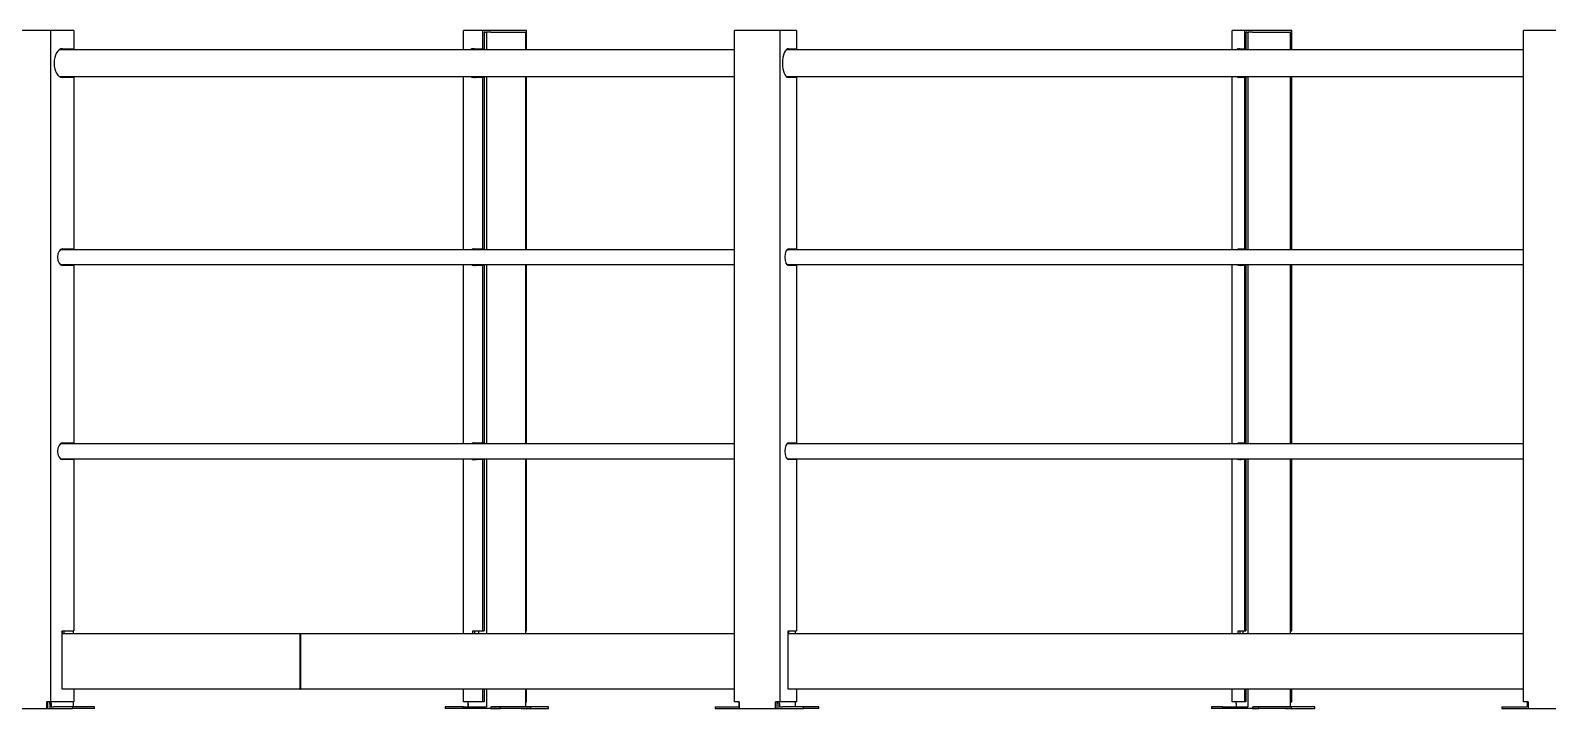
# Model space of a CAD drawing. Header units: millimetres. Extents: x 0 to 59400, y 0 to 42000.
# Drawn here: x 7419 to 10157, y 38547 to 39770 of the extents above; entities that cross this region are included whole.
import ezdxf

# ---------------------------------------------------------------- set-up
doc = ezdxf.new("R2010")
doc.units = ezdxf.units.MM
doc.header["$LTSCALE"] = 100
doc.layers.add('Visible', color=7, linetype='Continuous', lineweight=25)

msp = doc.modelspace()

# ---------------------------------------------------------------- linework, layer by layer
at = {"layer": 'Visible'}
for p, q in [((7455.81, 39770.38), (7381.89, 39770.38)), ((7497.45, 39770.38), (7455.81, 39770.38)), ((7455.81, 38559.38), (7455.81, 39770.38)), ((7497.45, 39770.38), (7497.45, 39737.38)), ((8235.11, 39770.38), (8200.87, 39770.38)), ((8200.87, 39735.53), (8200.87, 39770.38)), ((8314.6, 39770.38), (8235.11, 39770.38)), ((8235.11, 39770.38), (8235.11, 39737.38)), ((8237.76, 39767.38), (8237.76, 39737.38)), ((8239.53, 39767.38), (8237.76, 39767.38)), ((8239.53, 39767.38), (8241.88, 39767.38)), ((8241.88, 39767.38), (8241.88, 39735.53)), ((8249.82, 39767.38), (8241.88, 39767.38)), ((8249.82, 39767.38), (8304.58, 39767.38)), ((8304.58, 39767.38), (8312.53, 39767.38)), ((8312.53, 39767.38), (8312.53, 39735.53)), ((8314.6, 39737.38), (8314.6, 39770.38)), ((8772, 39770.38), (8689.86, 39770.38)), ((8689.86, 38559.38), (8689.86, 39770.38)), ((8801.83, 39770.38), (8772, 39770.38)), ((8772, 38559.38), (8772, 39770.38)), ((8801.83, 39770.38), (8801.83, 39737.38)), ((9609.98, 39770.38), (9588.25, 39770.38)), ((9588.25, 39735.53), (9588.25, 39770.38)), ((9695.9, 39770.38), (9609.98, 39770.38)), ((9609.98, 39770.38), (9609.98, 39737.38)), ((9612.84, 39767.38), (9612.84, 39737.38)), ((9614.75, 39767.38), (9612.84, 39767.38)), ((9614.75, 39767.38), (9616.24, 39767.38)), ((9616.24, 39767.38), (9616.24, 39735.53)), ((9624.83, 39767.38), (9616.24, 39767.38)), ((9624.83, 39767.38), (9684.02, 39767.38)), ((9684.02, 39767.38), (9692.61, 39767.38)), ((9693.03, 39767.38), (9692.61, 39767.38)), ((9692.61, 39767.38), (9692.61, 39735.53)), ((9693.03, 39737.38), (9693.03, 39767.38)), ((9695.9, 39737.38), (9695.9, 39770.38)), ((10201.16, 39770.38), (10113.63, 39770.38)), ((10113.63, 38559.38), (10113.63, 39770.38)), ((7474.72, 39735.53), (7473.48, 39736.79)), ((7475.44, 39737.3), (7477.19, 39735.53)), ((7476.63, 39737.38), (7497.45, 39737.38)), ((7496.2, 39737.38), (7496.2, 39735.53)), ((8217.99, 39737.38), (8235.11, 39737.38)), ((8224.74, 39737.38), (8226.24, 39735.53)), ((8235.11, 39737.38), (8237.76, 39737.38)), ((8312.53, 39737.38), (8314.6, 39737.38)), ((8784.77, 39736.84), (8785.69, 39735.53)), ((8786.92, 39737.38), (8801.83, 39737.38)), ((8799.31, 39737.38), (8799.31, 39735.53)), ((9599.11, 39737.38), (9609.98, 39737.38)), ((9605.36, 39737.38), (9606.32, 39735.53)), ((9609.98, 39737.38), (9612.84, 39737.38)), ((9692.61, 39737.38), (9693.03, 39737.38)), ((9693.03, 39737.38), (9695.9, 39737.38)), ((8689.86, 39735.53), (7471.14, 39735.53)), ((10113.63, 39735.53), (8782.98, 39735.53)), ((7471.14, 39687.23), (8689.86, 39687.23)), ((7497.45, 39685.38), (7476.63, 39685.38)), ((7496.2, 39687.23), (7496.2, 39685.38)), ((7497.45, 39685.38), (7497.45, 39376.38)), ((8200.87, 39374.83), (8200.87, 39687.23)), ((8235.11, 39685.38), (8217.99, 39685.38)), ((8235.11, 39685.38), (8235.11, 39376.38)), ((8237.76, 39685.38), (8235.11, 39685.38)), ((8237.76, 39685.38), (8237.76, 39376.38)), ((8241.88, 39687.23), (8241.88, 39374.83)), ((8312.53, 39687.23), (8312.53, 39374.83)), ((8314.6, 39685.38), (8312.53, 39685.38)), ((8314.6, 39376.38), (8314.6, 39685.38)), ((8782.98, 39687.23), (10113.63, 39687.23)), ((8801.83, 39685.38), (8786.92, 39685.38)), ((8799.31, 39687.23), (8799.31, 39685.38)), ((8801.83, 39685.38), (8801.83, 39376.38)), ((9588.25, 39374.83), (9588.25, 39687.23)), ((9609.98, 39685.38), (9599.11, 39685.38)), ((9609.98, 39685.38), (9609.98, 39376.38)), ((9612.84, 39685.38), (9609.98, 39685.38)), ((9612.84, 39685.38), (9612.84, 39376.38)), ((9616.24, 39687.23), (9616.24, 39374.83)), ((9692.61, 39687.23), (9692.61, 39374.83)), ((9693.03, 39685.38), (9692.61, 39685.38)), ((9695.9, 39685.38), (9693.03, 39685.38)), ((9693.03, 39376.38), (9693.03, 39685.38)), ((9695.9, 39376.38), (9695.9, 39685.38)), ((8689.86, 39374.83), (7472.84, 39374.83)), ((7474.26, 39375.79), (7475.21, 39374.83)), ((7476.63, 39376.38), (7497.45, 39376.38)), ((7496.2, 39376.38), (7496.2, 39374.83)), ((8217.99, 39376.38), (8235.11, 39376.38)), ((8223.35, 39376.38), (8224.61, 39374.83)), ((8235.11, 39376.38), (8237.76, 39376.38)), ((8312.53, 39376.38), (8314.6, 39376.38)), ((10113.63, 39374.83), (8784.2, 39374.83)), ((8784.24, 39374.88), (8784.28, 39374.83)), ((8786.92, 39376.38), (8801.83, 39376.38)), ((8799.31, 39376.38), (8799.31, 39374.83)), ((9599.11, 39376.38), (9609.98, 39376.38)), ((9604.49, 39376.38), (9605.29, 39374.83)), ((9609.98, 39376.38), (9612.84, 39376.38)), ((9692.61, 39376.38), (9693.03, 39376.38)), ((9693.03, 39376.38), (9695.9, 39376.38)), ((7472.84, 39347.93), (8689.86, 39347.93)), ((7497.45, 39346.38), (7476.63, 39346.38)), ((7496.2, 39347.93), (7496.2, 39346.38)), ((7497.45, 39346.38), (7497.45, 39026.38)), ((8200.87, 39024.83), (8200.87, 39347.93)), ((8235.11, 39346.38), (8217.99, 39346.38)), ((8235.11, 39346.38), (8235.11, 39026.38)), ((8237.76, 39346.38), (8235.11, 39346.38)), ((8237.76, 39346.38), (8237.76, 39026.38)), ((8241.88, 39347.93), (8241.88, 39024.83)), ((8312.53, 39347.93), (8312.53, 39024.83)), ((8314.6, 39346.38), (8312.53, 39346.38)), ((8314.6, 39026.38), (8314.6, 39346.38)), ((8784.2, 39347.93), (10113.63, 39347.93)), ((8801.83, 39346.38), (8786.92, 39346.38)), ((8799.31, 39347.93), (8799.31, 39346.38)), ((8801.83, 39346.38), (8801.83, 39026.38)), ((9588.25, 39024.83), (9588.25, 39347.93)), ((9609.98, 39346.38), (9599.11, 39346.38)), ((9609.98, 39346.38), (9609.98, 39026.38)), ((9612.84, 39346.38), (9609.98, 39346.38)), ((9612.84, 39346.38), (9612.84, 39026.38)), ((9616.24, 39347.93), (9616.24, 39024.83)), ((9692.61, 39347.93), (9692.61, 39024.83)), ((9693.03, 39346.38), (9692.61, 39346.38)), ((9695.9, 39346.38), (9693.03, 39346.38)), ((9693.03, 39026.38), (9693.03, 39346.38)), ((9695.9, 39026.38), (9695.9, 39346.38)), ((8689.86, 39024.83), (7472.84, 39024.83)), ((7474.26, 39025.79), (7475.21, 39024.83)), ((7476.63, 39026.38), (7497.45, 39026.38)), ((7496.2, 39026.38), (7496.2, 39024.83)), ((8217.99, 39026.38), (8235.11, 39026.38)), ((8223.35, 39026.38), (8224.61, 39024.83)), ((8235.11, 39026.38), (8237.76, 39026.38)), ((8312.53, 39026.38), (8314.6, 39026.38)), ((10113.63, 39024.83), (8784.2, 39024.83)), ((8784.24, 39024.88), (8784.28, 39024.83)), ((8786.92, 39026.38), (8801.83, 39026.38)), ((8799.31, 39026.38), (8799.31, 39024.83)), ((9599.11, 39026.38), (9609.98, 39026.38)), ((9604.49, 39026.38), (9605.29, 39024.83)), ((9609.98, 39026.38), (9612.84, 39026.38)), ((9692.61, 39026.38), (9693.03, 39026.38)), ((9693.03, 39026.38), (9695.9, 39026.38)), ((7472.84, 38997.93), (8689.86, 38997.93)), ((7496.2, 38997.93), (7496.2, 38996.38)), ((8200.87, 38682.38), (8200.87, 38997.93)), ((8241.88, 38997.93), (8241.88, 38682.38)), ((8312.53, 38997.93), (8312.53, 38682.38)), ((8784.2, 38997.93), (10113.63, 38997.93)), ((8799.31, 38997.93), (8799.31, 38996.38)), ((9588.25, 38682.38), (9588.25, 38997.93)), ((9616.24, 38997.93), (9616.24, 38682.38)), ((9692.61, 38997.93), (9692.61, 38682.38)), ((7497.45, 38996.38), (7476.63, 38996.38)), ((7497.45, 38996.38), (7497.45, 38687.38)), ((8235.11, 38996.38), (8217.99, 38996.38)), ((8235.11, 38996.38), (8235.11, 38687.38)), ((8237.76, 38996.38), (8235.11, 38996.38)), ((8237.76, 38996.38), (8237.76, 38687.38)), ((8314.6, 38996.38), (8312.53, 38996.38)), ((8314.6, 38687.38), (8314.6, 38996.38)), ((8801.83, 38996.38), (8786.92, 38996.38)), ((8801.83, 38996.38), (8801.83, 38687.38)), ((9609.98, 38996.38), (9599.11, 38996.38)), ((9609.98, 38996.38), (9609.98, 38687.38)), ((9612.84, 38996.38), (9609.98, 38996.38)), ((9612.84, 38996.38), (9612.84, 38687.38)), ((9693.03, 38996.38), (9692.61, 38996.38)), ((9695.9, 38996.38), (9693.03, 38996.38)), ((9693.03, 38687.38), (9693.03, 38996.38)), ((9695.9, 38687.38), (9695.9, 38996.38)), ((7476.35, 38582.38), (7476.35, 38687.38)), ((7476.35, 38687.38), (7497.45, 38687.38)), ((7905.2, 38682.38), (7476.35, 38682.38)), ((7476.62, 38682.38), (7476.62, 38687.38)), ((7479.09, 38687.38), (7479.09, 38682.38)), ((7496.2, 38687.38), (7496.2, 38682.38)), ((7905.2, 38682.38), (7905.2, 38582.38)), ((7906.3, 38682.38), (7905.2, 38682.38)), ((7906.3, 38682.38), (7906.3, 38582.38)), ((8689.86, 38682.38), (7906.3, 38682.38)), ((8217.76, 38682.38), (8217.76, 38687.38)), ((8217.76, 38687.38), (8235.11, 38687.38)), ((8220.41, 38687.38), (8220.41, 38682.38)), ((8227.8, 38687.38), (8227.8, 38682.38)), ((8235.11, 38687.38), (8237.76, 38687.38)), ((8312.53, 38687.38), (8314.6, 38687.38)), ((8786.71, 38582.38), (8786.71, 38687.38)), ((8786.71, 38687.38), (8801.83, 38687.38)), ((10113.63, 38682.38), (8786.71, 38682.38)), ((8787.05, 38687.38), (8787.05, 38682.38)), ((8799.31, 38687.38), (8799.31, 38682.38)), ((9598.96, 38682.38), (9598.96, 38687.38)), ((9598.96, 38687.38), (9609.98, 38687.38)), ((9601.83, 38687.38), (9601.83, 38682.38)), ((9607.31, 38687.38), (9607.31, 38682.38)), ((9609.98, 38687.38), (9612.84, 38687.38)), ((9692.61, 38687.38), (9693.03, 38687.38)), ((9693.03, 38687.38), (9695.9, 38687.38)), ((7455.81, 38559.38), (7448.42, 38559.38)), ((7448.42, 38547.38), (7448.42, 38559.38)), ((7450.13, 38547.38), (7450.13, 38559.38)), ((7453.8, 38556.38), (7453.8, 38559.38)), ((7460.95, 38559.38), (7455.81, 38559.38)), ((7456.27, 38556.38), (7456.27, 38559.38)), ((7497.45, 38559.38), (7460.95, 38559.38)), ((7476.99, 38582.38), (7476.35, 38582.38)), ((7905.2, 38582.38), (7476.99, 38582.38)), ((7496.2, 38559.38), (7496.2, 38550.38)), ((7497.45, 38582.38), (7497.45, 38559.38)), ((7905.2, 38582.38), (7906.3, 38582.38)), ((8689.86, 38582.38), (7906.3, 38582.38)), ((8200.87, 38559.38), (8200.87, 38582.38)), ((8205.09, 38559.38), (8200.87, 38559.38)), ((8235.11, 38559.38), (8205.09, 38559.38)), ((8208.82, 38550.38), (8208.82, 38559.38)), ((8209.04, 38556.38), (8209.04, 38559.38)), ((8235.11, 38582.38), (8235.11, 38559.38)), ((8237.76, 38559.38), (8235.11, 38559.38)), ((8237.76, 38582.38), (8237.76, 38559.38)), ((8241.88, 38582.38), (8241.88, 38550.38)), ((8312.53, 38582.38), (8312.53, 38550.39)), ((8312.53, 38559.38), (8314.6, 38559.38)), ((8314.6, 38559.38), (8314.6, 38582.38)), ((8698.07, 38559.38), (8689.86, 38559.38)), ((8697.69, 38559.38), (8697.69, 38556.38)), ((8698.07, 38559.38), (8698.07, 38547.38)), ((8772, 38559.38), (8763.79, 38559.38)), ((8763.79, 38547.38), (8763.79, 38559.38)), ((8765.01, 38547.38), (8765.01, 38559.38)), ((8767.97, 38556.38), (8767.97, 38559.38)), ((8770.71, 38556.38), (8770.71, 38559.38)), ((8775.68, 38559.38), (8772, 38559.38)), ((8801.83, 38559.38), (8775.68, 38559.38)), ((8787.17, 38582.38), (8786.71, 38582.38)), ((10113.63, 38582.38), (8787.17, 38582.38)), ((8799.31, 38559.38), (8799.31, 38550.38)), ((8801.83, 38582.38), (8801.83, 38559.38)), ((9588.25, 38559.38), (9588.25, 38582.38)), ((9590.93, 38559.38), (9588.25, 38559.38)), ((9609.98, 38559.38), (9590.93, 38559.38)), ((9595.4, 38556.38), (9595.4, 38559.38)), ((9609.98, 38582.38), (9609.98, 38559.38)), ((9612.84, 38559.38), (9609.98, 38559.38)), ((9612.84, 38582.38), (9612.84, 38559.38)), ((9616.24, 38582.38), (9616.24, 38550.38)), ((9692.61, 38582.38), (9692.61, 38550.39)), ((9693.03, 38559.38), (9692.61, 38559.38)), ((9693.03, 38559.38), (9693.03, 38582.38)), ((9693.03, 38559.38), (9695.9, 38559.38)), ((9695.9, 38559.38), (9695.9, 38582.38)), ((10122.38, 38559.38), (10113.63, 38559.38)), ((10120.36, 38559.38), (10120.36, 38556.38)), ((10122.38, 38559.38), (10122.38, 38547.38)), ((7389.28, 38547.38), (7448.42, 38547.38)), ((7448.42, 38547.38), (7450.13, 38547.38)), ((7450.13, 38547.39), (7453.8, 38547.39)), ((7453.8, 38556.38), (7453.8, 38547.38)), ((7453.8, 38547.38), (7461.2, 38547.38)), ((7456.27, 38556.38), (7456.27, 38550.38)), ((7456.27, 38550.38), (7461.2, 38550.38)), ((7494.87, 38550.38), (7461.2, 38550.38)), ((7461.2, 38547.38), (7494.87, 38547.38)), ((7534.8, 38550.38), (7494.87, 38550.38)), ((7494.87, 38550.38), (7494.87, 38547.38)), ((7534.8, 38547.38), (7494.87, 38547.38)), ((7509.91, 38550.39), (7496.2, 38550.39)), ((7509.91, 38550.38), (7509.91, 38550.39)), ((7534.8, 38547.38), (7534.8, 38550.38)), ((8200.37, 38550.38), (8167.53, 38550.38)), ((8167.53, 38550.38), (8167.53, 38547.38)), ((8200.37, 38547.38), (8167.53, 38547.38)), ((8200.37, 38550.38), (8241.88, 38550.38)), ((8200.37, 38547.38), (8200.37, 38550.38)), ((8249.82, 38547.38), (8200.37, 38547.38)), ((8209.04, 38556.38), (8209.04, 38550.38)), ((8249.82, 38550.39), (8249.82, 38547.39)), ((8249.82, 38550.39), (8251.23, 38550.39)), ((8249.82, 38547.39), (8249.82, 38547.38)), ((8249.82, 38547.39), (8251.23, 38547.39)), ((8273.81, 38547.38), (8249.82, 38547.38)), ((8267.18, 38550.39), (8251.23, 38550.39)), ((8251.23, 38547.39), (8267.18, 38547.39)), ((8321.94, 38550.39), (8267.18, 38550.39)), ((8267.18, 38547.39), (8267.18, 38550.39)), ((8321.94, 38547.39), (8267.18, 38547.39)), ((8273.81, 38547.39), (8273.81, 38547.38)), ((8277.04, 38547.39), (8277.04, 38547.38)), ((8303.17, 38547.38), (8277.04, 38547.38)), ((8303.17, 38547.39), (8303.17, 38547.38)), ((8304.58, 38547.38), (8303.17, 38547.38)), ((8304.58, 38547.39), (8304.58, 38547.38)), ((8304.58, 38547.38), (8354.03, 38547.38)), ((8321.94, 38547.39), (8321.94, 38550.39)), ((8354.03, 38550.38), (8321.94, 38550.38)), ((8354.03, 38547.38), (8354.03, 38550.38)), ((8654.8, 38550.38), (8692.22, 38550.38)), ((8654.8, 38550.38), (8654.8, 38547.38)), ((8654.8, 38547.38), (8692.22, 38547.38)), ((8692.22, 38550.38), (8697.69, 38550.38)), ((8692.22, 38547.38), (8698.07, 38547.38)), ((8697.69, 38556.38), (8697.69, 38550.38)), ((8698.07, 38547.38), (8763.79, 38547.38)), ((8763.79, 38547.38), (8765.01, 38547.38)), ((8765.01, 38547.39), (8767.97, 38547.39)), ((8767.97, 38556.38), (8767.97, 38547.38)), ((8767.97, 38547.38), (8776.18, 38547.38)), ((8770.71, 38556.38), (8770.71, 38550.38)), ((8770.71, 38550.38), (8776.18, 38550.38)), ((8813.6, 38550.38), (8776.18, 38550.38)), ((8776.18, 38547.38), (8813.6, 38547.38)), ((8806.22, 38550.39), (8799.31, 38550.39)), ((8806.22, 38550.38), (8806.22, 38550.39)), ((8842.21, 38550.38), (8813.6, 38550.38)), ((8813.6, 38550.38), (8813.6, 38547.38)), ((8842.21, 38547.38), (8813.6, 38547.38)), ((8842.21, 38547.38), (8842.21, 38550.38)), ((9571.37, 38550.38), (9550.53, 38550.38)), ((9550.53, 38550.38), (9550.53, 38547.38)), ((9571.37, 38547.38), (9550.53, 38547.38)), ((9571.37, 38550.38), (9616.24, 38550.38)), ((9571.37, 38547.38), (9571.37, 38550.38)), ((9624.83, 38547.38), (9571.37, 38547.38)), ((9595.4, 38556.38), (9595.4, 38550.38)), ((9624.83, 38550.39), (9624.83, 38547.39)), ((9624.83, 38550.39), (9625.72, 38550.39)), ((9624.83, 38547.39), (9624.83, 38547.38)), ((9624.83, 38547.39), (9625.72, 38547.39)), ((9666.47, 38547.38), (9624.83, 38547.38)), ((9635.84, 38550.39), (9625.72, 38550.39)), ((9625.72, 38547.39), (9635.84, 38547.39)), ((9695.03, 38550.39), (9635.84, 38550.39)), ((9635.84, 38547.39), (9635.84, 38550.39)), ((9695.03, 38547.39), (9635.84, 38547.39)), ((9666.47, 38547.39), (9666.47, 38547.38)), ((9668.91, 38547.39), (9668.91, 38547.38)), ((9683.13, 38547.38), (9668.91, 38547.38)), ((9683.13, 38547.39), (9683.13, 38547.38)), ((9684.02, 38547.38), (9683.13, 38547.38)), ((9684.02, 38547.39), (9684.02, 38547.38)), ((9684.02, 38547.38), (9737.48, 38547.38)), ((9695.03, 38547.39), (9695.03, 38550.39)), ((9737.48, 38550.38), (9695.03, 38550.38)), ((9737.48, 38547.38), (9737.48, 38550.38)), ((10074.65, 38550.38), (10114.52, 38550.38)), ((10074.65, 38550.38), (10074.65, 38547.38)), ((10074.65, 38547.38), (10114.52, 38547.38)), ((10114.52, 38550.38), (10120.36, 38550.38)), ((10114.52, 38547.38), (10122.38, 38547.38)), ((10120.36, 38556.38), (10120.36, 38550.38)), ((10122.38, 38547.38), (10192.4, 38547.38))]:
    msp.add_line(p, q, dxfattribs=at)
for centre, major_axis, ratio, start_param, end_param in [((7476.63, 39711.38), (0, -26), 0.5704189, 3.1415927, 6.2831853), ((8217.99, 39711.38), (0, 26), 0.469111, 0, 0.3795103), ((8220.64, 39711.38), (0, 26), 0.469111, 0, 0.3795103), ((8786.92, 39711.38), (0, -26), 0.4086635, 3.1415927, 6.2831853), ((9599.11, 39711.38), (0, 26), 0.2976759, 0, 0.3795103), ((9601.98, 39711.38), (0, 26), 0.2976759, 0, 0.3795103), ((7468.92, 39711.38), (0, -26), 0.5704189, 0.2630084, 0.3795103), ((7471.38, 39711.38), (0, -26), 0.5704189, 0.1778509, 0.3795103), ((8217.99, 39711.38), (0, -26), 0.469111, 5.903675, 6.2831853), ((8220.64, 39711.38), (0, -26), 0.469111, 5.903675, 6.2831853), ((8221.47, 39711.38), (0, -26), 0.469111, 5.903675, 6.6626956), ((8224.12, 39711.38), (0, -26), 0.469111, 5.903675, 6.1743602), ((8781.54, 39711.38), (0, -26), 0.4086635, 0.2559927, 0.3795103), ((9599.11, 39711.38), (0, -26), 0.2976759, 5.903675, 6.2831853), ((9601.98, 39711.38), (0, -26), 0.2976759, 5.903675, 6.2831853), ((9603.29, 39711.38), (0, -26), 0.2976759, 5.903675, 6.6626956), ((9606.15, 39711.38), (0, -26), 0.2976759, 5.903675, 6.0970898), ((7476.63, 39361.38), (0, -15), 0.5704189, 3.1415927, 6.2831853), ((8217.99, 39361.38), (0, 15), 0.469111, 0, 0.4586146), ((8220.64, 39361.38), (0, 15), 0.469111, 0, 0.4586146), ((8786.92, 39361.38), (0, -15), 0.4086635, 3.1415927, 6.2831853), ((9599.11, 39361.38), (0, 15), 0.2976759, 0, 0.4586146), ((9601.98, 39361.38), (0, 15), 0.2976759, 0, 0.4586146), ((7471.38, 39361.38), (0, -15), 0.5704189, 0.3116738, 0.4586146), ((8217.99, 39361.38), (0, -15), 0.469111, 5.8245707, 6.2831853), ((8220.64, 39361.38), (0, -15), 0.469111, 5.8245707, 6.2831853), ((8221.47, 39361.38), (0, -15), 0.469111, 5.8245707, 6.7417999), ((8224.12, 39361.38), (0, -15), 0.469111, 5.8245707, 6.0937971), ((8781.54, 39361.38), (0, -15), 0.4086635, 0.4543633, 0.4586146), ((9599.11, 39361.38), (0, -15), 0.2976759, 5.8245707, 6.2831853), ((9601.98, 39361.38), (0, -15), 0.2976759, 5.8245707, 6.2831853), ((9603.29, 39361.38), (0, -15), 0.2976759, 5.8245707, 6.7417999), ((9606.15, 39361.38), (0, -15), 0.2976759, 5.8245707, 5.9567096), ((7476.63, 39011.38), (0, -15), 0.5704189, 3.1415927, 6.2831853), ((8217.99, 39011.38), (0, 15), 0.469111, 0, 0.4586146), ((8220.64, 39011.38), (0, 15), 0.469111, 0, 0.4586146), ((8786.92, 39011.38), (0, -15), 0.4086635, 3.1415927, 6.2831853), ((9599.11, 39011.38), (0, 15), 0.2976759, 0, 0.4586146), ((9601.98, 39011.38), (0, 15), 0.2976759, 0, 0.4586146), ((7471.38, 39011.38), (0, -15), 0.5704189, 0.3116738, 0.4586146), ((8217.99, 39011.38), (0, -15), 0.469111, 5.8245707, 6.2831853), ((8220.64, 39011.38), (0, -15), 0.469111, 5.8245707, 6.2831853), ((8221.47, 39011.38), (0, -15), 0.469111, 5.8245707, 6.7417999), ((8224.12, 39011.38), (0, -15), 0.469111, 5.8245707, 6.0937971), ((8781.54, 39011.38), (0, -15), 0.4086635, 0.4543633, 0.4586146), ((9599.11, 39011.38), (0, -15), 0.2976759, 5.8245707, 6.2831853), ((9601.98, 39011.38), (0, -15), 0.2976759, 5.8245707, 6.2831853), ((9603.29, 39011.38), (0, -15), 0.2976759, 5.8245707, 6.7417999), ((9606.15, 39011.38), (0, -15), 0.2976759, 5.8245707, 5.9567096)]:
    msp.add_ellipse(centre, major_axis=major_axis, ratio=ratio, start_param=start_param, end_param=end_param, dxfattribs=at)

doc.saveas('drawing.dxf')
